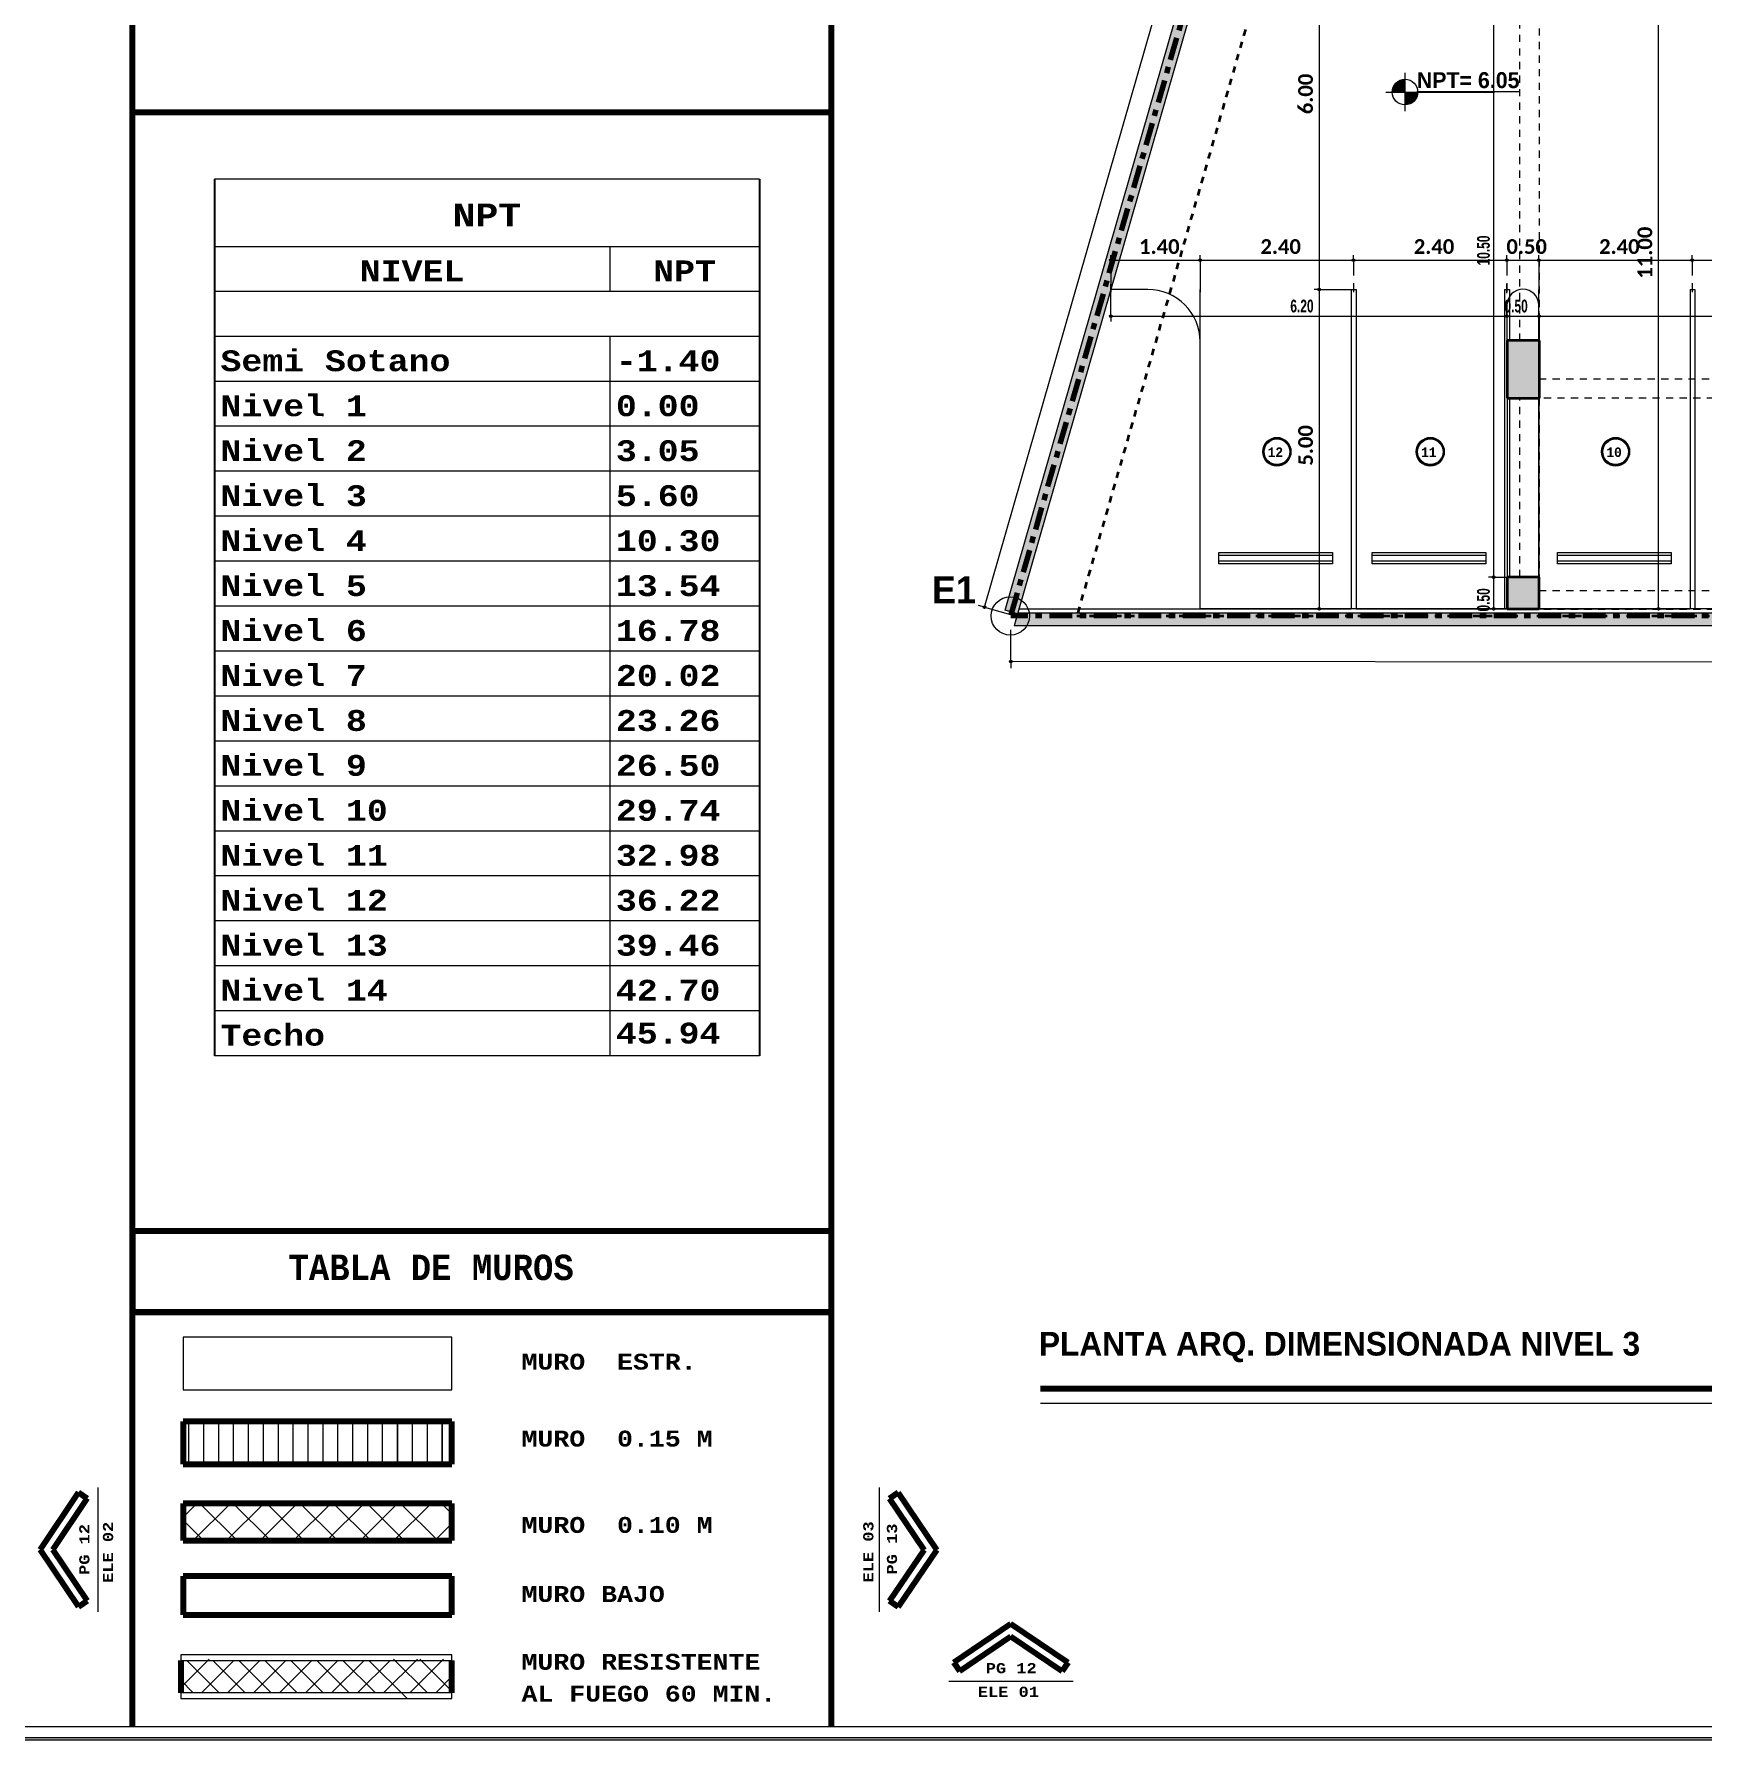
# Model space of a CAD drawing. Header units: metres. Extents: x -144 to 1000, y -717 to 29.
# Drawn here: x 386.03 to 412.15, y -589.13 to -562.43 of the extents above; entities that cross this region are included whole.
import ezdxf

# ---------------------------------------------------------------- set-up
doc = ezdxf.new("R2010")
doc.units = ezdxf.units.M
for name, pattern in [('Basculante', [0.11625, 0.075, -0.04125]), ('basculante modificado', [0.18, 0.1125, -0.0675]), ('Dash Dot 3_16_', [0.595313, 0.357187, -0.119063, 0, -0.119063]), ('Derribado', [0.36, 0.24, -0.12])]:
    doc.linetypes.add(name, pattern=pattern)
doc.layers.get('0').update_dxf_attribs({"color": 1})
for name, color, linetype, lineweight in [('A-ANNO-DIMS', 1, 'Continuous', 9), ('A-DETL', 1, 'Continuous', 9), ('A-DETL-THIN', 1, 'Continuous', 9), ('A-DETL-WIDE', 1, 'Continuous', 100), ('A-FLOR', 2, 'Continuous', 9), ('A-WALL', 4, 'Continuous', 9), ('C-PRKG', 2, 'Continuous', 9), ('G-ANNO-DIMS', 1, 'Continuous', 9), ('G-ANNO-SCHD', 1, 'Continuous', 9), ('G-ANNO-TEXT', 2, 'Continuous', 9), ('G-ANNO-TTLB', 3, 'Continuous', 18), ('G-IMPT', 1, 'Continuous', 9), ('S-COLS', 7, 'Continuous', 9)]:
    doc.layers.add(name, color=color, linetype=linetype, lineweight=lineweight)
doc.styles.add('Britannic Bold_B', font='', dxfattribs={"width": 0.7})
doc.styles.add('Britannic Bold_B_1', font='', dxfattribs={"width": 0.7, "height": 0.4})
doc.styles.add('Britannic Bold_B_3', font='', dxfattribs={"width": 0.7})
doc.styles.add('Britannic Bold_B_8', font='', dxfattribs={"height": 0.006})
doc.styles.add('Calibri_B_5', font='calibrib.ttf', dxfattribs={"height": 0.66})
doc.styles.add('Courier New_B', font='courbd.ttf', dxfattribs={"height": 0.1125})
doc.styles.add('Courier New_B_2', font='courbd.ttf', dxfattribs={"height": 0.0016})
doc.styles.add('Courier New_B_5', font='courbd.ttf', dxfattribs={"width": 0.8, "height": 0.51})
doc.styles.add('Courier New_B_6', font='courbd.ttf', dxfattribs={"height": 0.002})
doc.styles.add('Courier New_B_8', font='courbd.ttf', dxfattribs={"height": 0.0035})
doc.styles.add('Courier New_B_9', font='courbd.ttf', dxfattribs={"height": 0.003591})
doc.styles.get('Britannic Bold_B').set_extended_font_data('Britannic Bold', bold=True)
doc.styles.get('Britannic Bold_B_1').set_extended_font_data('Britannic Bold', bold=True)
doc.styles.get('Britannic Bold_B_3').set_extended_font_data('Britannic Bold', bold=True)
doc.styles.get('Britannic Bold_B_8').set_extended_font_data('Britannic Bold', bold=True)

# ---------------------------------------------------------------- blocks, each defined once
blk = doc.blocks.new('tarjeta de nathalie 00')
at = {"layer": 'G-IMPT', "lineweight": 9}
h = blk.add_hatch(color=3, dxfattribs=at)
h.paths.add_polyline_path([(-145.23888, -717.38489), (-145.21019, -717.38489), (-145.21019, -716.89355), (-145.21019, -716.79934), (-145.23888, -716.79934), (-145.23888, -716.89379)])
h.paths.add_polyline_path([(-145.20996, -716.7991), (-145.20996, -717.3851), (-145.2392, -717.3851), (-145.2392, -716.7991)])
h.paths.add_polyline_path([(-145.23902, -717.3868), (-145.20826, -717.3868), (-145.20826, -716.7974), (-145.2392, -716.7974), (-146.09866, -716.7974), (-146.09866, -717.3868)])
h.paths.add_polyline_path([(-145.20795, -716.79707), (-145.20795, -717.3871), (-146.09898, -717.3871), (-146.09898, -716.79707)])
at = {"layer": 'G-ANNO-TTLB'}
blk.add_line((-145.23902, -717.3868), (-146.09866, -717.3868), dxfattribs=at)
at = {"layer": 'G-ANNO-TTLB', "color": 3}
for p, q in [((-145.20996, -717.3851), (-146.09696, -717.3851)), ((-146.09898, -717.3871), (-145.20795, -717.3871)), ((-146.09898, -717.38713), (-145.20795, -717.38713))]:
    blk.add_line(p, q, dxfattribs=at)
blk = doc.blocks.new('A$C4d52d4f2')
for p, q in [((-0.50224, -0.34445), (-0.50224, -0.48242)), ((-0.41646, -0.34445), (-0.41646, -0.48242))]:
    blk.add_line(p, q)
at = {"layer": 'A-DETL', "color": 8, "lineweight": 18, "true_color": 0x808080}
for p, q in [((-0.50624, -0.54672), (-0.50624, -0.53997)), ((-0.5039, -0.54672), (-0.5039, -0.53997)), ((-0.50155, -0.54672), (-0.50155, -0.53997)), ((-0.49921, -0.54672), (-0.49921, -0.53997)), ((-0.49686, -0.54672), (-0.49686, -0.53997)), ((-0.49452, -0.54672), (-0.49452, -0.53997)), ((-0.49217, -0.54672), (-0.49217, -0.53997)), ((-0.48983, -0.54672), (-0.48983, -0.53997)), ((-0.48748, -0.54672), (-0.48748, -0.53997)), ((-0.48514, -0.54672), (-0.48514, -0.53997)), ((-0.48279, -0.54672), (-0.48279, -0.53997)), ((-0.48045, -0.54672), (-0.48045, -0.53997)), ((-0.4781, -0.54672), (-0.4781, -0.53997)), ((-0.47576, -0.54672), (-0.47576, -0.53997)), ((-0.47341, -0.54672), (-0.47341, -0.53997)), ((-0.47338, -0.54672), (-0.47338, -0.53997)), ((-0.47107, -0.54672), (-0.47107, -0.53997)), ((-0.46872, -0.54672), (-0.46872, -0.53997)), ((-0.46869, -0.54672), (-0.46869, -0.53997)), ((-0.46638, -0.54672), (-0.46638, -0.53997)), ((-0.46634, -0.54672), (-0.46634, -0.53997)), ((-0.50716, -0.55504), (-0.50499, -0.55287)), ((-0.50558, -0.55874), (-0.49972, -0.55287)), ((-0.50453, -0.55287), (-0.49867, -0.55874)), ((-0.50032, -0.55874), (-0.49446, -0.55287)), ((-0.49927, -0.55287), (-0.4934, -0.55874)), ((-0.49506, -0.55874), (-0.48919, -0.55287)), ((-0.494, -0.55287), (-0.48814, -0.55874)), ((-0.48979, -0.55874), (-0.48393, -0.55287)), ((-0.48874, -0.55287), (-0.48288, -0.55874)), ((-0.48453, -0.55874), (-0.47866, -0.55287)), ((-0.48347, -0.55287), (-0.47761, -0.55874)), ((-0.47926, -0.55874), (-0.4734, -0.55287)), ((-0.47821, -0.55287), (-0.47235, -0.55874)), ((-0.474, -0.55874), (-0.46813, -0.55287)), ((-0.47294, -0.55287), (-0.46708, -0.55874)), ((-0.4665, -0.55287), (-0.46485, -0.55452)), ((-0.50716, -0.55551), (-0.50393, -0.55874)), ((-0.46755, -0.55874), (-0.46485, -0.55604)), ((-0.50753, -0.58186), (-0.50305, -0.57738)), ((-0.50658, -0.57759), (-0.50153, -0.58264)), ((-0.50421, -0.58264), (-0.49917, -0.57759)), ((-0.50248, -0.57759), (-0.49744, -0.58264)), ((-0.50012, -0.58264), (-0.49507, -0.57759)), ((-0.49839, -0.57759), (-0.49334, -0.58264)), ((-0.49602, -0.58264), (-0.49098, -0.57759)), ((-0.49429, -0.57759), (-0.48925, -0.58264)), ((-0.49193, -0.58264), (-0.48688, -0.57759)), ((-0.4902, -0.57759), (-0.48515, -0.58264)), ((-0.48783, -0.58264), (-0.48279, -0.57759)), ((-0.4861, -0.57759), (-0.48106, -0.58264)), ((-0.48374, -0.58264), (-0.47869, -0.57759)), ((-0.48201, -0.57759), (-0.47696, -0.58264)), ((-0.47964, -0.58264), (-0.4746, -0.57759)), ((-0.47791, -0.57759), (-0.47191, -0.58359)), ((-0.47555, -0.58264), (-0.47029, -0.57738)), ((-0.47555, -0.58264), (-0.4705, -0.57759)), ((-0.47403, -0.57738), (-0.46877, -0.58264)), ((-0.47145, -0.58264), (-0.46619, -0.57738)), ((-0.46993, -0.57738), (-0.46485, -0.58246)), ((-0.50753, -0.58073), (-0.50563, -0.58264)), ((-0.46736, -0.58264), (-0.46485, -0.58014))]:
    blk.add_line(p, q, dxfattribs=at)
at = {"layer": 'A-DETL', "color": 7, "lineweight": 100}
for p, q in [((-0.52361, -0.55119), (-0.52968, -0.56017)), ((-0.52224, -0.55211), (-0.52768, -0.56017)), ((-0.52361, -0.55119), (-0.52224, -0.55211)), ((-0.39461, -0.55119), (-0.39598, -0.55211)), ((-0.39598, -0.55211), (-0.39054, -0.56017)), ((-0.39461, -0.55119), (-0.38855, -0.56017)), ((-0.52361, -0.56916), (-0.52968, -0.56017)), ((-0.52224, -0.56824), (-0.52768, -0.56017)), ((-0.39598, -0.56824), (-0.39054, -0.56017)), ((-0.39461, -0.56916), (-0.38855, -0.56017)), ((-0.52361, -0.56916), (-0.52224, -0.56824)), ((-0.39461, -0.56916), (-0.39598, -0.56824)), ((-0.38587, -0.5779), (-0.37688, -0.57184)), ((-0.36789, -0.5779), (-0.37688, -0.57184)), ((-0.38494, -0.57927), (-0.37688, -0.57383)), ((-0.36882, -0.57927), (-0.37688, -0.57383)), ((-0.38587, -0.5779), (-0.38494, -0.57927)), ((-0.36789, -0.5779), (-0.36882, -0.57927))]:
    blk.add_line(p, q, dxfattribs=at)
at = {"layer": 'A-DETL-THIN'}
for p, q in [((-0.41646, -0.34445), (-0.50224, -0.34445)), ((-0.50224, -0.35503), (-0.41646, -0.35503)), ((-0.44001, -0.35503), (-0.44001, -0.36211)), ((-0.44001, -0.36211), (-0.50224, -0.36211)), ((-0.41646, -0.36211), (-0.44001, -0.36211)), ((-0.44001, -0.36919), (-0.50224, -0.36919)), ((-0.41646, -0.36919), (-0.44001, -0.36919)), ((-0.44001, -0.36919), (-0.44001, -0.37627)), ((-0.44001, -0.37627), (-0.50224, -0.37627)), ((-0.41646, -0.37627), (-0.44001, -0.37627)), ((-0.44001, -0.37627), (-0.44001, -0.38334)), ((-0.44001, -0.38334), (-0.50224, -0.38334)), ((-0.41646, -0.38334), (-0.44001, -0.38334)), ((-0.44001, -0.38334), (-0.44001, -0.39042)), ((-0.44001, -0.39042), (-0.50224, -0.39042)), ((-0.41646, -0.39042), (-0.44001, -0.39042)), ((-0.44001, -0.39042), (-0.44001, -0.3975)), ((-0.44001, -0.3975), (-0.50224, -0.3975)), ((-0.41646, -0.3975), (-0.44001, -0.3975)), ((-0.44001, -0.3975), (-0.44001, -0.40457)), ((-0.44001, -0.40457), (-0.50224, -0.40457)), ((-0.41646, -0.40457), (-0.44001, -0.40457)), ((-0.44001, -0.40457), (-0.44001, -0.41165)), ((-0.44001, -0.41165), (-0.50224, -0.41165)), ((-0.41646, -0.41165), (-0.44001, -0.41165)), ((-0.44001, -0.41165), (-0.44001, -0.41873)), ((-0.44001, -0.41873), (-0.50224, -0.41873)), ((-0.41646, -0.41873), (-0.44001, -0.41873)), ((-0.44001, -0.41873), (-0.44001, -0.42581)), ((-0.44001, -0.42581), (-0.50224, -0.42581)), ((-0.41646, -0.42581), (-0.44001, -0.42581)), ((-0.44001, -0.42581), (-0.44001, -0.43288)), ((-0.44001, -0.43288), (-0.50224, -0.43288)), ((-0.41646, -0.43288), (-0.44001, -0.43288)), ((-0.44001, -0.43288), (-0.44001, -0.43996)), ((-0.44001, -0.43996), (-0.50224, -0.43996)), ((-0.41646, -0.43996), (-0.44001, -0.43996)), ((-0.44001, -0.43996), (-0.44001, -0.44704)), ((-0.44001, -0.44704), (-0.50224, -0.44704)), ((-0.41646, -0.44704), (-0.44001, -0.44704)), ((-0.44001, -0.44704), (-0.44001, -0.45411)), ((-0.44001, -0.45411), (-0.50224, -0.45411)), ((-0.41646, -0.45411), (-0.44001, -0.45411)), ((-0.44001, -0.45411), (-0.44001, -0.46119)), ((-0.44001, -0.46119), (-0.50224, -0.46119)), ((-0.44001, -0.46119), (-0.44001, -0.46827)), ((-0.41646, -0.46119), (-0.44001, -0.46119)), ((-0.44001, -0.46827), (-0.50224, -0.46827)), ((-0.41646, -0.46827), (-0.44001, -0.46827)), ((-0.44001, -0.46827), (-0.44001, -0.47535)), ((-0.44001, -0.47535), (-0.50224, -0.47535)), ((-0.41646, -0.47535), (-0.44001, -0.47535)), ((-0.44001, -0.47535), (-0.44001, -0.48242)), ((-0.44001, -0.48242), (-0.50224, -0.48242)), ((-0.41646, -0.48242), (-0.44001, -0.48242))]:
    blk.add_line(p, q, dxfattribs=at)
at = {"layer": 'A-DETL-THIN', "lineweight": 18}
for p, q in [((-0.46485, -0.52673), (-0.50716, -0.52673)), ((-0.50716, -0.52673), (-0.50716, -0.535)), ((-0.46485, -0.535), (-0.46485, -0.52673)), ((-0.50716, -0.535), (-0.46485, -0.535)), ((-0.52061, -0.55038), (-0.52061, -0.56996)), ((-0.39761, -0.55038), (-0.39761, -0.56996)), ((-0.50753, -0.5767), (-0.50753, -0.57759)), ((-0.46485, -0.5767), (-0.50753, -0.5767)), ((-0.46485, -0.57759), (-0.46485, -0.5767)), ((-0.50753, -0.57759), (-0.46485, -0.57759)), ((-0.36709, -0.58091), (-0.38667, -0.58091)), ((-0.50753, -0.5827), (-0.50753, -0.58359)), ((-0.46485, -0.5827), (-0.50753, -0.5827)), ((-0.50753, -0.58359), (-0.46485, -0.58359)), ((-0.46485, -0.58359), (-0.46485, -0.5827))]:
    blk.add_line(p, q, dxfattribs=at)
at = {"layer": 'A-DETL-WIDE'}
for p, q in [((-0.51513, -0.58802), (-0.51513, -0.00202)), ((-0.40513, -0.58802), (-0.40513, -0.00202)), ((-0.40513, -0.33396), (-0.51513, -0.33396)), ((-0.51513, -0.51005), (-0.51513, -0.52277)), ((-0.40513, -0.51005), (-0.51513, -0.51005)), ((-0.40513, -0.52277), (-0.40513, -0.51005)), ((-0.40513, -0.52277), (-0.51513, -0.52277)), ((-0.51513, -0.52277), (-0.40513, -0.52277)), ((-0.50716, -0.53997), (-0.50716, -0.54672)), ((-0.46485, -0.53997), (-0.50716, -0.53997)), ((-0.46485, -0.54672), (-0.46485, -0.53997)), ((-0.50716, -0.54672), (-0.46485, -0.54672)), ((-0.50716, -0.55287), (-0.50716, -0.55874)), ((-0.46485, -0.55287), (-0.50716, -0.55287)), ((-0.46485, -0.55874), (-0.46485, -0.55287)), ((-0.50716, -0.55874), (-0.46485, -0.55874)), ((-0.46485, -0.56436), (-0.50716, -0.56436)), ((-0.50716, -0.56436), (-0.50716, -0.57042)), ((-0.46485, -0.57042), (-0.46485, -0.56436)), ((-0.50716, -0.57042), (-0.46485, -0.57042)), ((-0.50753, -0.57759), (-0.50753, -0.5827)), ((-0.46485, -0.5827), (-0.46485, -0.57759))]:
    blk.add_line(p, q, dxfattribs=at)
at = {"layer": 'G-ANNO-SCHD', "line_spacing_factor": 1.118013}
for s, insert, char_height, width, attachment_point, style in [('NPT', (-0.45935, -0.34827), 0.003591, 0.0127056, 2, 'Courier New_B_8'), ('NIVEL', (-0.47113, -0.35723), 0.003283, 0.0154477, 2, 'Courier New_B_9'), ('NPT', (-0.42824, -0.35723), 0.003283, 0.0092686, 2, 'Courier New_B_9'), ('Semi Sotano', (-0.50128, -0.37138), 0.0032829, 0.0413032, 1, 'Courier New_B_9'), ('-1.40', (-0.43905, -0.37138), 0.003283, 0.0154477, 1, 'Courier New_B_9'), ('Nivel 1', (-0.50128, -0.37846), 0.003283, 0.0315918, 1, 'Courier New_B_9'), ('0.00', (-0.43905, -0.37846), 0.003283, 0.0123581, 1, 'Courier New_B_9'), ('Nivel 2', (-0.50128, -0.38553), 0.003283, 0.0306371, 1, 'Courier New_B_9'), ('3.05', (-0.43905, -0.38553), 0.003283, 0.0123581, 1, 'Courier New_B_9'), ('Nivel 3', (-0.50128, -0.39261), 0.003283, 0.03515, 1, 'Courier New_B_9'), ('5.60', (-0.43905, -0.39261), 0.003283, 0.0123581, 1, 'Courier New_B_9'), ('Nivel 4', (-0.50128, -0.39969), 0.003283, 0.0305443, 1, 'Courier New_B_9'), ('10.30', (-0.43905, -0.39969), 0.003283, 0.0154477, 1, 'Courier New_B_9'), ('Nivel 5', (-0.50128, -0.40677), 0.003283, 0.0322239, 1, 'Courier New_B_9'), ('13.54', (-0.43905, -0.40677), 0.003283, 0.0154477, 1, 'Courier New_B_9'), ('Nivel 6', (-0.50128, -0.41384), 0.003283, 0.032651, 1, 'Courier New_B_9'), ('16.78', (-0.43905, -0.41384), 0.003283, 0.0140758, 1, 'Courier New_B_9'), ('Nivel 7', (-0.50128, -0.42092), 0.003283, 0.0322239, 1, 'Courier New_B_9'), ('20.02', (-0.43905, -0.42092), 0.003283, 0.0153562, 1, 'Courier New_B_9'), ('Nivel 8', (-0.50128, -0.428), 0.003283, 0.032651, 1, 'Courier New_B_9'), ('23.26', (-0.43905, -0.428), 0.003283, 0.0154477, 1, 'Courier New_B_9'), ('Nivel 9', (-0.50128, -0.43507), 0.003283, 0.0322239, 1, 'Courier New_B_9'), ('26.50', (-0.43905, -0.43507), 0.003283, 0.0154477, 1, 'Courier New_B_9'), ('Nivel 10', (-0.50128, -0.44215), 0.003283, 0.032651, 1, 'Courier New_B_9'), ('29.74', (-0.43905, -0.44215), 0.003283, 0.0154477, 1, 'Courier New_B_9'), ('Nivel 11', (-0.50128, -0.44923), 0.003283, 0.0322239, 1, 'Courier New_B_9'), ('32.98', (-0.43905, -0.44923), 0.003283, 0.0151733, 1, 'Courier New_B_9'), ('Nivel 12', (-0.50128, -0.45631), 0.003283, 0.032651, 1, 'Courier New_B_9'), ('36.22', (-0.43905, -0.45631), 0.003283, 0.0154477, 1, 'Courier New_B_9'), ('Nivel 13', (-0.50128, -0.46338), 0.003283, 0.0322239, 1, 'Courier New_B_9'), ('39.46', (-0.43905, -0.46338), 0.003283, 0.0154477, 1, 'Courier New_B_9'), ('Nivel 14', (-0.50128, -0.47046), 0.003283, 0.032651, 1, 'Courier New_B_9'), ('42.70', (-0.43905, -0.47046), 0.003283, 0.0154477, 1, 'Courier New_B_9'), ('Techo', (-0.50128, -0.47754), 0.003283, 0.032651, 1, 'Courier New_B_9'), ('45.94', (-0.43905, -0.47721), 0.003283, 0.0154477, 1, 'Courier New_B_9')]:
    blk.add_mtext(s, dxfattribs=dict(at, insert=insert, char_height=char_height, width=width, attachment_point=attachment_point, style=style))
at = {"layer": 'G-ANNO-TEXT', "attachment_point": 1}
for s, insert, char_height, width, style in [('TABLA DE MUROS', (-0.49058, -0.51373), 0.004, 0.0718312, 'Courier New_B_5'), ('MURO  ESTR.', (-0.4539, -0.52932), 0.0025, 0.0282194, 'Courier New_B_6'), ('MURO  0.15 M', (-0.4539, -0.54143), 0.0025, 0.0307848, 'Courier New_B_6'), ('MURO  0.10 M', (-0.4539, -0.55502), 0.0025, 0.0307848, 'Courier New_B_6'), ('MURO BAJO', (-0.4539, -0.56589), 0.0025, 0.0230886, 'Courier New_B_6'), ('MURO RESISTENTE', (-0.4539, -0.57656), 0.0025, 0.038481, 'Courier New_B_6'), ('PG 12', (-0.38084, -0.57801), 0.0016, 0.0104219, 'Courier New_B_2'), ('AL FUEGO 60 MIN.', (-0.4539, -0.58158), 0.0025, 0.0410464, 'Courier New_B_6'), ('ELE 01', (-0.38209, -0.58174), 0.0016, 0.0125063, 'Courier New_B_2')]:
    blk.add_mtext(s, dxfattribs=dict(at, insert=insert, char_height=char_height, width=width, style=style))
at = {"layer": 'G-ANNO-TEXT', "char_height": 0.0016, "attachment_point": 1, "rotation": 90, "style": 'Courier New_B_2'}
for s, insert, width in [('PG 12', (-0.52351, -0.56414), 0.0104219), ('ELE 02', (-0.51978, -0.56539), 0.0125063), ('ELE 03', (-0.40012, -0.56532), 0.0125063), ('PG 13', (-0.3964, -0.56407), 0.0104219)]:
    blk.add_mtext(s, dxfattribs=dict(at, insert=insert, width=width))
blk = doc.blocks.new('Y')
at = {"layer": 'A-ANNO-DIMS', "lineweight": 25, "true_color": 0x004080}
h = blk.add_hatch(color=156, dxfattribs=at)
edge = h.paths.add_edge_path()
edge.add_arc((392.044, -505.485), 0.015, 0, 360)
h = blk.add_hatch(color=156, dxfattribs=at)
edge = h.paths.add_edge_path()
edge.add_arc((393.443, -505.485), 0.015, 0, 360)
h = blk.add_hatch(color=156, dxfattribs=at)
edge = h.paths.add_edge_path()
edge.add_arc((393.443, -505.485), 0.015, 0, 360)
h = blk.add_hatch(color=156, dxfattribs=at)
edge = h.paths.add_edge_path()
edge.add_arc((395.843, -505.485), 0.015, 0, 360)
h = blk.add_hatch(color=156, dxfattribs=at)
edge = h.paths.add_edge_path()
edge.add_arc((395.843, -505.485), 0.015, 0, 360)
h = blk.add_hatch(color=156, dxfattribs=at)
edge = h.paths.add_edge_path()
edge.add_arc((398.243, -505.485), 0.015, 0, 360)
h = blk.add_hatch(color=156, dxfattribs=at)
edge = h.paths.add_edge_path()
edge.add_arc((398.243, -505.485), 0.015, 0, 360)
h = blk.add_hatch(color=156, dxfattribs=at)
edge = h.paths.add_edge_path()
edge.add_arc((398.743, -505.485), 0.015, 0, 360)
h = blk.add_hatch(color=156, dxfattribs=at)
edge = h.paths.add_edge_path()
edge.add_arc((398.743, -505.485), 0.015, 0, 360)
h = blk.add_hatch(color=156, dxfattribs=at)
edge = h.paths.add_edge_path()
edge.add_arc((401.143, -505.485), 0.015, 0, 360)
h = blk.add_hatch(color=156, dxfattribs=at)
edge = h.paths.add_edge_path()
edge.add_arc((401.143, -505.485), 0.015, 0, 360)
h = blk.add_hatch(color=156, dxfattribs=at)
edge = h.paths.add_edge_path()
edge.add_arc((395.304, -505.943), 0.015, 0, 360)
h = blk.add_hatch(color=156, dxfattribs=at)
edge = h.paths.add_edge_path()
edge.add_arc((395.304, -505.943), 0.015, 0, 360)
at = {"layer": 'A-ANNO-DIMS', "lineweight": 25, "true_color": 0x00592d}
h = blk.add_hatch(color=118, dxfattribs=at)
edge = h.paths.add_edge_path()
edge.add_arc((392.044, -506.362), 0.015, 0, 360)
h = blk.add_hatch(color=118, dxfattribs=at)
edge = h.paths.add_edge_path()
edge.add_arc((398.243, -506.362), 0.015, 0, 360)
h = blk.add_hatch(color=118, dxfattribs=at)
edge = h.paths.add_edge_path()
edge.add_arc((398.243, -506.362), 0.015, 0, 360)
h = blk.add_hatch(color=118, dxfattribs=at)
edge = h.paths.add_edge_path()
edge.add_arc((398.745, -506.362), 0.015, 0, 360)
h = blk.add_hatch(color=118, dxfattribs=at)
edge = h.paths.add_edge_path()
edge.add_arc((398.745, -506.362), 0.015, 0, 360)
h = blk.add_hatch(color=118, dxfattribs=at)
edge = h.paths.add_edge_path()
edge.add_arc((398.035, -510.444), 0.015, 0, 360)
h = blk.add_hatch(color=118, dxfattribs=at)
edge = h.paths.add_edge_path()
edge.add_arc((398.035, -510.444), 0.015, 0, 360)
at = {"layer": 'A-ANNO-DIMS', "lineweight": 25, "true_color": 0x0000ff}
h = blk.add_hatch(color=5, dxfattribs=at)
edge = h.paths.add_edge_path()
edge.add_arc((390.068, -510.915), 0.015, 0, 360)
at = {"layer": 'A-ANNO-DIMS', "lineweight": 25, "true_color": 0x004080}
h = blk.add_hatch(color=156, dxfattribs=at)
edge = h.paths.add_edge_path()
edge.add_arc((395.304, -510.943), 0.015, 0, 360)
at = {"layer": 'A-ANNO-DIMS', "lineweight": 25, "true_color": 0x00592d}
h = blk.add_hatch(color=118, dxfattribs=at)
edge = h.paths.add_edge_path()
edge.add_arc((398.035, -510.943), 0.015, 0, 360)
at = {"layer": 'A-ANNO-DIMS', "lineweight": 25, "true_color": 0x004080}
h = blk.add_hatch(color=156, dxfattribs=at)
edge = h.paths.add_edge_path()
edge.add_arc((400.615, -510.943), 0.015, 0, 360)
at = {"layer": 'A-ANNO-DIMS', "lineweight": 25, "true_color": 0x0000ff}
h = blk.add_hatch(color=5, dxfattribs=at)
edge = h.paths.add_edge_path()
edge.add_arc((390.478, -511.768), 0.015, 0, 360)
at = {"layer": 'A-WALL', "true_color": 0x808080}
for points in [[(390.585, -511.02), (393.773, -499.926), (393.581, -499.871), (390.393, -510.964), (390.536, -511.005)], [(390.585, -511.205), (402.07, -511.205), (402.07, -511.005), (390.59, -511.005), (390.532, -511.205)]]:
    blk.add_hatch(color=8, dxfattribs=at).paths.add_polyline_path(points)
at = {"layer": 'G-ANNO-DIMS'}
h = blk.add_hatch(color=256, dxfattribs=at)
edge = h.paths.add_edge_path()
edge.add_line((396.648, -502.854), (396.448, -502.854))
edge.add_arc((396.648, -502.854), 0.2, 90, 180, ccw=False)
edge.add_line((396.648, -502.654), (396.648, -502.854))
h = blk.add_hatch(color=256, dxfattribs=at)
edge = h.paths.add_edge_path()
edge.add_line((396.648, -502.854), (396.848, -502.854))
edge.add_arc((396.648, -502.854), 0.2, 270, 360, ccw=False)
edge.add_line((396.648, -503.054), (396.648, -502.854))
at = {"layer": 'S-COLS', "true_color": 0x5b5b5b}
h = blk.add_hatch(color=251, dxfattribs=at)
h.paths.add_polyline_path([(398.745, -507.644), (398.745, -506.744), (398.245, -506.744), (398.245, -507.644)])
h.paths.add_polyline_path([(416.544, -507.644), (416.544, -506.744), (416.044, -506.744), (416.044, -507.644)])
h.paths.add_polyline_path([(405.945, -507.644), (406.445, -507.644), (406.445, -506.744), (405.945, -506.744), (405.945, -507.511)])
h.paths.add_polyline_path([(404.145, -499.944), (404.144, -499.444), (402.444, -499.444), (402.444, -497.294), (404.145, -497.294), (404.144, -496.794), (402.144, -496.794), (402.145, -499.944), (403.927, -499.944)])
h.paths.add_polyline_path([(412.484, -499.944), (412.484, -499.943), (412.484, -496.794), (412.245, -496.794), (412.245, -499.944), (412.484, -499.944)])
h.paths.add_polyline_path([(405.945, -499.944), (406.445, -499.943), (406.445, -499.044), (405.945, -499.044), (405.945, -499.943)])
h.paths.add_polyline_path([(416.545, -499.944), (416.545, -499.943), (416.145, -499.944)])
h.paths.add_polyline_path([(398.745, -499.944), (398.745, -499.244), (398.245, -499.244), (398.245, -499.944)])
h.paths.add_polyline_path([(406.05, -497.694), (406.445, -497.694), (406.445, -496.794), (405.945, -496.794), (405.945, -497.694)])
h.paths.add_polyline_path([(398.744, -497.494), (398.744, -496.793), (398.244, -496.793), (398.244, -497.494)])
h.paths.add_polyline_path([(416.475, -488.794), (416.545, -488.794), (416.545, -487.894), (416.045, -487.894), (416.045, -488.794), (416.209, -488.794)])
h.paths.add_polyline_path([(406.05, -488.794), (406.445, -488.794), (406.445, -487.894), (405.945, -487.894), (405.945, -488.794)])
h.paths.add_polyline_path([(399.345, -488.194), (399.345, -487.694), (398.445, -487.694), (398.445, -488.194)])
h = blk.add_hatch(color=251, dxfattribs=at)
h.paths.add_polyline_path([(398.245, -510.943), (398.745, -510.943), (398.745, -510.444), (398.245, -510.444)])
h.paths.add_polyline_path([(406.05, -510.943), (406.444, -510.943), (406.444, -510.444), (405.944, -510.444), (405.944, -510.943), (405.983, -510.943)])
at = {"layer": 'A-ANNO-DIMS', "color": 5, "true_color": 0x0000ff}
for p, q in [((390.068, -510.915), (397.049, -486.623)), ((390.068, -510.915), (389.972, -510.887)), ((390.068, -510.915), (390.549, -511.053)), ((390.478, -511.768), (390.478, -511.268)), ((421.34, -511.792), (390.478, -511.768)), ((390.478, -511.768), (390.478, -511.868))]:
    blk.add_line(p, q, dxfattribs=at)
at = {"layer": 'A-ANNO-DIMS', "color": 156, "true_color": 0x004080}
for p, q in [((395.304, -499.943), (395.304, -505.943)), ((400.615, -510.943), (400.615, -499.944)), ((392.044, -505.485), (392.044, -505.405)), ((392.044, -505.485), (393.443, -505.485)), ((392.044, -505.485), (392.044, -505.985)), ((393.443, -505.485), (393.443, -505.405)), ((393.443, -505.485), (393.443, -505.405)), ((393.443, -505.485), (393.443, -505.985)), ((393.443, -505.485), (395.843, -505.485)), ((393.443, -505.485), (393.443, -505.985)), ((395.843, -505.485), (395.843, -505.405)), ((395.843, -505.485), (395.843, -505.405)), ((395.843, -505.485), (398.243, -505.485)), ((398.243, -505.485), (398.243, -505.405)), ((398.243, -505.485), (398.243, -505.405)), ((398.243, -505.485), (398.743, -505.485)), ((398.743, -505.485), (398.743, -505.405)), ((398.743, -505.485), (398.743, -505.405)), ((398.743, -505.485), (398.743, -505.985)), ((398.743, -505.485), (401.143, -505.485)), ((398.743, -505.485), (398.743, -505.985)), ((401.143, -505.485), (401.143, -505.405)), ((401.143, -505.485), (401.143, -505.405)), ((401.143, -505.485), (403.545, -505.485)), ((395.304, -505.943), (395.224, -505.943)), ((395.304, -505.943), (395.224, -505.943)), ((395.304, -505.943), (395.804, -505.943)), ((395.304, -505.943), (395.304, -510.943)), ((395.304, -505.943), (395.804, -505.943)), ((395.304, -510.943), (395.224, -510.943)), ((400.615, -510.943), (400.695, -510.943))]:
    blk.add_line(p, q, dxfattribs=at)
at = {"layer": 'A-ANNO-DIMS', "color": 118, "true_color": 0x00592d}
for p, q in [((398.035, -499.944), (398.035, -510.444)), ((392.044, -506.362), (392.044, -505.862)), ((392.044, -506.362), (398.243, -506.362)), ((392.044, -506.362), (392.044, -506.442)), ((398.243, -506.362), (398.243, -506.442)), ((398.243, -506.362), (398.745, -506.362)), ((398.243, -506.362), (398.243, -506.442)), ((398.745, -506.362), (398.745, -506.282)), ((398.745, -506.362), (398.745, -506.282)), ((398.745, -506.362), (398.745, -506.862)), ((398.745, -506.362), (405.945, -506.362)), ((398.745, -506.362), (398.745, -506.862)), ((398.035, -510.444), (397.955, -510.444)), ((398.035, -510.444), (397.955, -510.444)), ((398.035, -510.444), (398.535, -510.444)), ((398.035, -510.444), (398.035, -510.943)), ((398.035, -510.444), (398.535, -510.444)), ((398.035, -510.943), (397.955, -510.943)), ((398.035, -510.943), (398.535, -510.943))]:
    blk.add_line(p, q, dxfattribs=at)
at = {"layer": 'A-ANNO-DIMS', "color": 156, "linetype": 'Derribado', "true_color": 0x004080}
for p, q in [((395.843, -505.485), (395.843, -505.985)), ((395.843, -505.485), (395.843, -505.985)), ((398.243, -505.485), (398.243, -505.985)), ((398.243, -505.485), (398.243, -505.985)), ((401.143, -505.485), (401.143, -505.985)), ((401.143, -505.485), (401.143, -505.985)), ((395.304, -510.943), (395.804, -510.943)), ((400.615, -510.943), (400.115, -510.943))]:
    blk.add_line(p, q, dxfattribs=at)
at = {"layer": 'A-ANNO-DIMS', "color": 118, "linetype": 'Derribado', "true_color": 0x00592d}
blk.add_line((398.243, -506.362), (398.243, -505.862), dxfattribs=at)
blk.add_line((398.243, -506.362), (398.243, -505.862), dxfattribs=at)
at = {"layer": 'A-ANNO-DIMS', "color": 156, "lineweight": 25, "true_color": 0x004080}
for centre in [(392.044, -505.485), (393.443, -505.485), (393.443, -505.485), (395.843, -505.485), (395.843, -505.485), (398.243, -505.485), (398.243, -505.485), (398.743, -505.485), (398.743, -505.485), (401.143, -505.485), (401.143, -505.485), (395.304, -505.943), (395.304, -505.943), (395.304, -510.943), (400.615, -510.943)]:
    blk.add_circle(centre, 0.015, dxfattribs=at)
at = {"layer": 'A-ANNO-DIMS', "color": 118, "lineweight": 25, "true_color": 0x00592d}
for centre in [(392.044, -506.362), (398.243, -506.362), (398.243, -506.362), (398.745, -506.362), (398.745, -506.362), (398.035, -510.444), (398.035, -510.444), (398.035, -510.943)]:
    blk.add_circle(centre, 0.015, dxfattribs=at)
at = {"layer": 'A-ANNO-DIMS', "color": 5, "lineweight": 25, "true_color": 0x0000ff}
for centre in [(390.068, -510.915), (390.478, -511.768)]:
    blk.add_circle(centre, 0.015, dxfattribs=at)
at = {"layer": 'A-DETL', "color": 7, "linetype": 'Dash Dot 3_16_', "lineweight": 70}
for p, q in [((390.484, -511.034), (397.464, -486.742)), ((421.34, -511.053), (390.478, -511.053))]:
    blk.add_line(p, q, dxfattribs=at)
at = {"layer": 'A-DETL', "color": 7, "linetype": 'Basculante', "lineweight": 35}
for p, q in [((398.237, -487.651), (391.512, -511.053)), ((391.512, -511.053), (417.695, -511.053))]:
    blk.add_line(p, q, dxfattribs=at)
at = {"layer": 'A-DETL', "color": 7, "linetype": 'basculante modificado'}
for p, q in [((398.445, -506.744), (398.445, -499.944)), ((398.745, -499.944), (398.745, -506.744)), ((398.745, -507.344), (405.945, -507.344)), ((398.445, -510.444), (398.445, -507.644)), ((405.945, -507.644), (398.745, -507.644)), ((398.745, -507.644), (398.745, -510.444)), ((398.745, -510.654), (405.945, -510.654)), ((405.945, -510.954), (398.745, -510.954))]:
    blk.add_line(p, q, dxfattribs=at)
at = {"layer": 'A-DETL-THIN'}
for p, q in [((392.044, -505.943), (390.59, -511.005)), ((392.621, -505.943), (392.044, -505.943)), ((398.243, -506.19), (398.243, -506.744)), ((398.743, -506.744), (398.743, -506.19)), ((393.443, -510.943), (393.443, -506.765)), ((398.243, -506.744), (398.743, -506.744)), ((398.245, -507.644), (398.245, -510.444)), ((398.745, -507.644), (398.245, -507.644)), ((398.745, -510.444), (398.745, -507.644)), ((398.245, -510.444), (398.745, -510.444)), ((416.044, -510.943), (393.443, -510.943)), ((390.59, -511.005), (419.166, -511.005))]:
    blk.add_line(p, q, dxfattribs=at)
blk.add_circle((390.471, -511.053), 0.3, dxfattribs=at)
for centre, radius, end in [((392.621, -506.765), 0.822, 90), ((398.493, -506.19), 0.25, 180)]:
    blk.add_arc(centre, radius, 0, end, dxfattribs=at)
at = {"layer": 'A-FLOR'}
for p, q in [((390.607, -510.943), (395.807, -510.943)), ((395.882, -510.943), (398.207, -510.943)), ((398.745, -510.943), (401.108, -510.943)), ((403.509, -510.943), (401.182, -510.943))]:
    blk.add_line(p, q, dxfattribs=at)
at = {"layer": 'A-WALL'}
for p, q in [((390.393, -510.964), (397.379, -486.654)), ((397.535, -486.836), (390.59, -511.005)), ((390.585, -511.02), (390.393, -510.964)), ((390.585, -511.02), (390.532, -511.205)), ((402.513, -511.205), (390.532, -511.205)), ((390.59, -511.005), (402.513, -511.005))]:
    blk.add_line(p, q, dxfattribs=at)
at = {"layer": 'C-PRKG'}
for p, q in [((393.443, -510.943), (393.443, -505.943)), ((395.807, -505.943), (395.882, -505.943)), ((395.807, -505.943), (395.807, -510.943)), ((395.882, -505.943), (395.882, -510.943)), ((398.207, -505.943), (398.282, -505.943)), ((398.207, -505.943), (398.207, -510.943)), ((398.282, -505.943), (398.282, -506.744)), ((398.743, -506.744), (398.743, -505.943)), ((401.108, -505.943), (401.182, -505.943)), ((401.108, -505.943), (401.108, -510.943)), ((401.182, -505.943), (401.182, -510.943)), ((398.282, -507.644), (398.282, -510.444)), ((398.743, -510.444), (398.743, -507.644)), ((393.732, -510.102), (393.732, -510.059)), ((393.732, -510.059), (395.512, -510.059)), ((393.732, -510.192), (393.732, -510.102)), ((393.732, -510.102), (395.512, -510.102)), ((393.732, -510.235), (393.732, -510.192)), ((393.732, -510.192), (395.512, -510.192)), ((395.512, -510.059), (395.512, -510.102)), ((395.512, -510.102), (395.512, -510.192)), ((395.512, -510.192), (395.512, -510.235)), ((396.132, -510.102), (396.132, -510.059)), ((396.132, -510.059), (397.912, -510.059)), ((396.132, -510.192), (396.132, -510.102)), ((396.132, -510.102), (397.912, -510.102)), ((396.132, -510.235), (396.132, -510.192)), ((396.132, -510.192), (397.912, -510.192)), ((397.912, -510.059), (397.912, -510.102)), ((397.912, -510.102), (397.912, -510.192)), ((397.912, -510.192), (397.912, -510.235)), ((399.032, -510.102), (399.032, -510.059)), ((399.032, -510.059), (400.812, -510.059)), ((399.032, -510.192), (399.032, -510.102)), ((399.032, -510.102), (400.812, -510.102)), ((399.032, -510.235), (399.032, -510.192)), ((399.032, -510.192), (400.812, -510.192)), ((400.812, -510.059), (400.812, -510.102)), ((400.812, -510.102), (400.812, -510.192)), ((400.812, -510.192), (400.812, -510.235)), ((395.512, -510.235), (393.732, -510.235)), ((397.912, -510.235), (396.132, -510.235)), ((400.812, -510.235), (399.032, -510.235)), ((395.882, -510.943), (395.807, -510.943)), ((398.245, -510.943), (398.207, -510.943)), ((401.182, -510.943), (401.108, -510.943))]:
    blk.add_line(p, q, dxfattribs=at)
at = {"layer": 'C-PRKG', "lineweight": 15}
for p, q in [((393.443, -510.943), (395.807, -510.943)), ((395.882, -510.943), (398.207, -510.943)), ((398.745, -510.943), (401.108, -510.943))]:
    blk.add_line(p, q, dxfattribs=at)
for centre in [(394.643, -508.483), (397.043, -508.483), (399.943, -508.483)]:
    blk.add_circle(centre, 0.22, dxfattribs=at)
at = {"layer": 'C-PRKG', "color": 252, "true_color": 0x959595}
for centre in [(394.643, -508.483), (397.043, -508.483), (399.943, -508.483)]:
    blk.add_circle(centre, 0.2, dxfattribs=at)
at = {"layer": 'C-PRKG'}
for centre, radius, start, end in [((394.643, -508.483), 0.22, 0, 180), ((394.643, -508.483), 0.21, 0, 180), ((397.043, -508.483), 0.22, 0, 180), ((397.043, -508.483), 0.21, 0, 180), ((399.943, -508.483), 0.22, 0, 180), ((399.943, -508.483), 0.21, 0, 180), ((394.643, -508.483), 0.22, 180, 0), ((394.643, -508.483), 0.21, 180, 0), ((397.043, -508.483), 0.22, 180, 0), ((397.043, -508.483), 0.21, 180, 0), ((399.943, -508.483), 0.22, 180, 0), ((399.943, -508.483), 0.21, 180, 0)]:
    blk.add_arc(centre, radius, start, end, dxfattribs=at)
at = {"layer": 'G-ANNO-DIMS'}
for p, q in [((396.648, -503.154), (396.648, -502.554)), ((396.348, -502.854), (398.048, -502.854))]:
    blk.add_line(p, q, dxfattribs=at)
blk.add_circle((396.648, -502.854), 0.2, dxfattribs=at)
at = {"layer": 'S-COLS', "lineweight": 35}
for p, q in [((398.745, -506.744), (398.245, -506.744)), ((398.245, -506.744), (398.245, -507.644)), ((398.745, -506.744), (398.745, -507.644)), ((398.245, -507.644), (398.745, -507.644)), ((398.745, -510.444), (398.245, -510.444)), ((398.245, -510.444), (398.245, -510.943)), ((398.745, -510.943), (398.745, -510.444)), ((398.245, -510.943), (398.745, -510.943))]:
    blk.add_line(p, q, dxfattribs=at)
at = {"layer": 'A-ANNO-DIMS', "color": 156, "true_color": 0x004080, "char_height": 0.23, "attachment_point": 1, "rotation": 90, "line_spacing_factor": 1.158048, "style": 'Calibri_B_5'}
for s, insert, width in [('6.00', (394.976, -503.2), 0.61793), ('11.00', (400.286, -505.774), 0.79373), ('5.00', (394.976, -508.7), 0.61793)]:
    blk.add_mtext(s, dxfattribs=dict(at, insert=insert, width=width))
at = {"layer": 'A-ANNO-DIMS', "color": 118, "true_color": 0x00592d, "char_height": 0.2, "attachment_point": 1, "rotation": 90, "line_spacing_factor": 1.000203, "style": 'Britannic Bold_B_3'}
for s, insert, width in [('10.50', (397.775, -505.567), 0.89618), ('0.50', (397.775, -510.984), 0.69614)]:
    blk.add_mtext(s, dxfattribs=dict(at, insert=insert, width=width))
at = {"layer": 'A-ANNO-DIMS', "color": 156, "true_color": 0x004080, "char_height": 0.23, "width": 0.61793, "attachment_point": 1, "line_spacing_factor": 1.158048, "style": 'Calibri_B_5'}
for s, insert in [('1.40', (392.486, -505.156)), ('2.40', (394.385, -505.156)), ('2.40', (396.785, -505.156)), ('0.50', (398.235, -505.156)), ('2.40', (399.685, -505.156))]:
    blk.add_mtext(s, dxfattribs=dict(at, insert=insert))
at = {"layer": 'A-ANNO-DIMS', "color": 118, "true_color": 0x00592d, "char_height": 0.2, "width": 0.69614, "attachment_point": 1, "line_spacing_factor": 1.000203, "style": 'Britannic Bold_B_3'}
for s, insert in [('6.20', (394.853, -506.102)), ('0.50', (398.204, -506.102))]:
    blk.add_mtext(s, dxfattribs=dict(at, insert=insert))
at = {"layer": 'G-ANNO-DIMS', "style": 'Britannic Bold_B'}
blk.add_text('%%UNPT= 6.05', height=0.25, dxfattribs=at).set_placement((396.832, -502.792))
at = {"layer": 'G-ANNO-TEXT', "style": 'Courier New_B', "width": 0.8}
for s, p in [('12', (394.499, -508.565)), ('11', (396.899, -508.565)), ('10', (399.799, -508.565))]:
    blk.add_text(s, height=0.15, dxfattribs=at).set_placement(p)
at = {"layer": 'G-ANNO-TEXT', "style": 'Britannic Bold_B_1'}
blk.add_text('E1', height=0.42, dxfattribs=at).set_placement((389.245, -510.853))

msp = doc.modelspace()

# ---------------------------------------------------------------- block references
at = {"xscale": 99.43160266323505, "yscale": 99.43160266323505, "zscale": 99.43160266323505}
msp.add_blockref('tarjeta de nathalie 00', (14877.053, 70741.827), dxfattribs=at)

# ---------------------------------------------------------------- next in the draw order: linework, layer by layer
at = {"layer": 'A-DETL', "lineweight": 100, "ltscale": 100}
msp.add_line((401.78, -583.626), (421.863, -583.626), dxfattribs=at)
at = {"layer": 'A-DETL-THIN', "lineweight": 18}
msp.add_line((401.78, -583.857), (421.863, -583.857), dxfattribs=at)

# ---------------------------------------------------------------- next in the draw order: block references
at = {"xscale": 99.43160273753426, "yscale": 99.43160273753426, "zscale": 99.43160273753426}
msp.add_blockref('A$C4d52d4f2', (438.793, -530.45), dxfattribs=at)
at = {"color": 3}
msp.add_blockref('Y', (10.839, -60.481), dxfattribs=at)

# ---------------------------------------------------------------- next in the draw order: texts
at = {"layer": 'G-ANNO-TEXT', "style": 'Britannic Bold_B_8'}
msp.add_text('PLANTA ARQ. DIMENSIONADA NIVEL 3', height=0.37028, dxfattribs=at).set_placement((401.758, -583.11))

doc.saveas('drawing.dxf')
